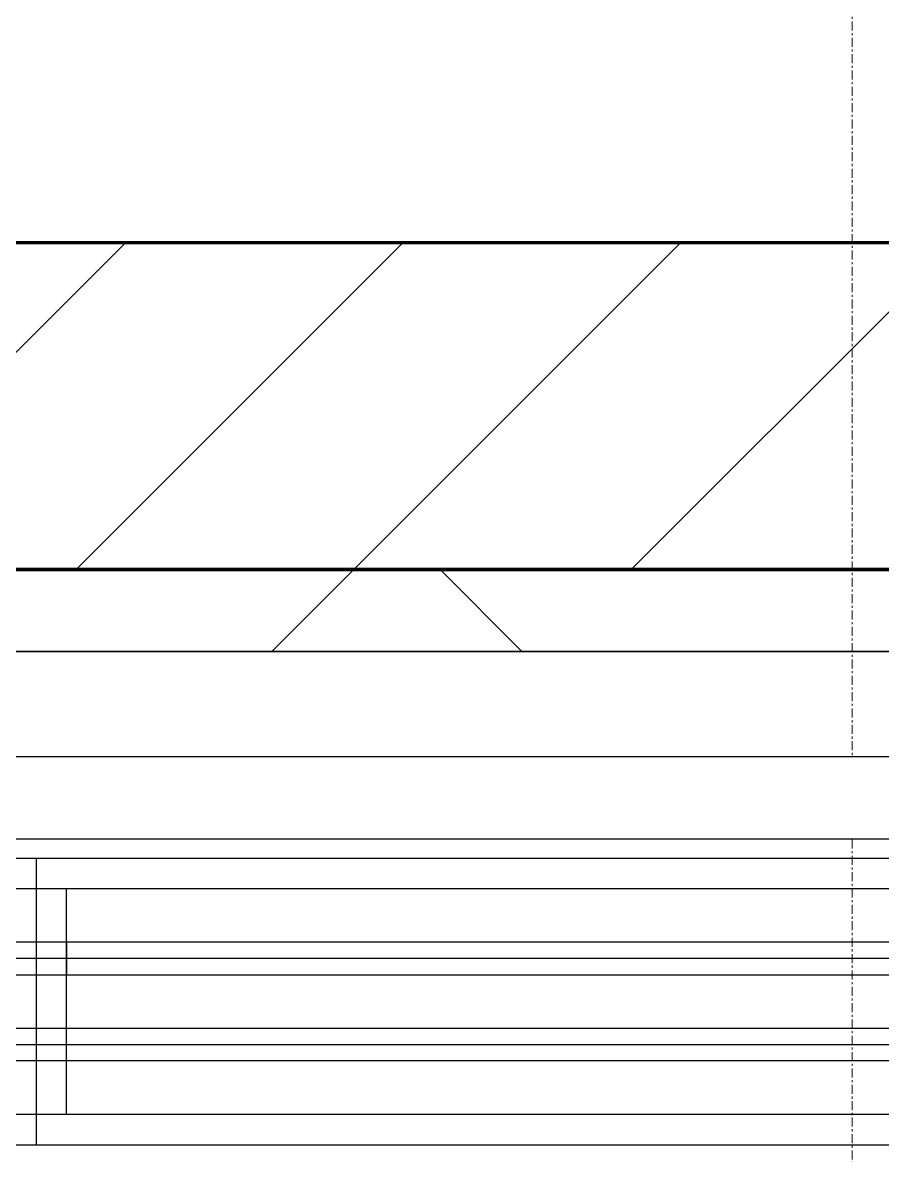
# Model space of a CAD drawing. Header units: millimetres. Extents: x -794334 to -714814, y -17806 to 22403.
# Drawn here: x -779390 to -778864, y 9586 to 10278 of the extents above; entities that cross this region are included whole.
import ezdxf
from ezdxf.xclip import XClip

# ---------------------------------------------------------------- set-up
doc = ezdxf.new("R2010")
doc.units = ezdxf.units.MM
doc.header["$XCLIPFRAME"] = 0
doc.linetypes.add('DPA_Grid _ Level 100', pattern=[10, 5.5, -1.6, 1.3, -1.6])
for name, color, linetype in [('000 - WIPEOUT', 250, 'Continuous'), ('001 - ASCESSORIES', 251, 'Continuous'), ('A04_TUBE SERIES', 2, 'Continuous'), ('A11_ALU.SOLID SHEET', 2, 'Continuous')]:
    doc.layers.add(name, color=color, linetype=linetype)
for name, color, linetype, lineweight in [('A-GLAZ-CURT', 2, 'Continuous', 9), ('A-WALL', 5, 'Continuous', 35), ('A-WALL-FNSH', 2, 'Continuous', 35), ('A-WALL-PATT', 1, 'Continuous', 35), ('S-GRID', 251, 'Continuous', 9)]:
    doc.layers.add(name, color=color, linetype=linetype, lineweight=lineweight)

# ---------------------------------------------------------------- blocks, each defined once
blk = doc.blocks.new('*U804')
at = {"layer": 'S-GRID', "linetype": 'DPA_Grid _ Level 100'}
blk.add_line((0, -21385.46), (0, 16671.4), dxfattribs=at)
blk = doc.blocks.new('PPLS-PP19_Custom Tile Pattern - Custom Tile Pattern-V114-4252-01 ENLARGED CONCOURSE LEVEL - REFLECTED CEILING PLAN - SHEET 3')
at = {"layer": 'A-GLAZ-CURT'}
for p, q in [((-300, 0), (300, 0)), ((300, 0), (-300, 0)), ((195.99, 0), (197.58, 0)), ((197.58, 0), (195.99, 0)), ((198.07, 0), (213.31, 0)), ((213.31, 0), (198.07, 0)), ((230.06, 0), (300, 0)), ((-300, -50), (300, -50)), ((300, -50), (-300, -50))]:
    blk.add_line(p, q, dxfattribs=at)
for points, knots in [([(-115.82, 0), (-114.96, 0), (-110.41, 0), (-96.78, 0), (-71.33, 0), (-42.53, 0), (-12.78, 0), (4.23, 0), (9.64, 0), (10.14, 0), (10.18, 0)], [-5724.064692, -5724.064692, -5724.064692, -5724.064692, -5430.283136, -5103.229623, -4799.173296, -4065.652676, -3589.737505, -3285.047089, -3066.359526, -3044.715262, -3044.715262, -3044.715262, -3044.715262]), ([(-6.03, 0), (-6.75, 0), (-14.59, 0), (-25.64, 0), (-40, 0), (-56.24, 0), (-75.59, 0), (-94, 0), (-112.01, 0), (-114.94, 0), (-115.63, 0)], [-2557.56082, -2557.56082, -2557.56082, -2557.56082, -2518.50168, -2125.455881, -1792.521578, -1466.981642, -1208.454564, -789.402658, -501.969187, -243.577221, -243.577221, -243.577221, -243.577221]), ([(-72.25, 0), (-68.63, 0), (-60.64, 0), (-54.4, 0), (-48.53, 0), (-30.79, 0), (-18.03, 0), (8.61, 0), (15.02, 0), (22.91, 0), (31, 0), (39.04, 0), (51.19, 0), (58.74, 0), (61.34, 0), (61.45, 0)], [-4234.633075, -4234.633075, -4234.633075, -4234.633075, -4008.285538, -3689.699207, -3546.54457, -3315.260113, -2864.387349, -2439.246196, -2084.094819, -1956.422387, -1818.904206, -1645.594513, -1443.202566, -1228.752106, -1120.932285, -1120.932285, -1120.932285, -1120.932285]), ([(-6.47, 0), (-8.07, 0), (-24.03, 0), (-47.42, 0), (-65.77, 0), (-66.37, 0), (-66.38, 0)], [-3830.610497, -3830.610497, -3830.610497, -3830.610497, -3745.412743, -2981.410125, -2542.574734, -2498.224237, -2498.224237, -2498.224237, -2498.224237]), ([(76.63, 0), (74.8, 0), (67.65, 0), (53.52, 0), (37, 0), (24.07, 0), (12.82, 0), (-2.9, 0), (-20.62, 0), (-32.81, 0), (-44.85, 0), (-51.43, 0), (-51.79, 0)], [-3095.572228, -3095.572228, -3095.572228, -3095.572228, -2950.589685, -2634.532728, -2313.748533, -2106.613311, -1925.670641, -1617.263037, -1290.787923, -1039.307308, -819.71621, -644.910881, -644.910881, -644.910881, -644.910881]), ([(-36.78, 0), (-32.43, 0), (-22.42, 0), (-11.52, 0), (-5.98, 0)], [-6191.144455, -6191.144455, -6191.144455, -6191.144455, -5862.463379, -5546.233574, -5546.233574, -5546.233574, -5546.233574]), ([(30.82, 0), (29.27, 0), (20.14, 0), (3.54, 0), (-16.58, 0), (-34.76, 0), (-36.04, 0)], [-10462.034656, -10462.034656, -10462.034656, -10462.034656, -10363.088938, -9884.23066, -9424.652049, -9182.880979, -9182.880979, -9182.880979, -9182.880979]), ([(70.61, 0), (66.16, 0), (55.8, 0), (39.61, 0), (24.74, 0), (2.64, 0), (-17.84, 0), (-30.57, 0), (-31.82, 0), (-32, 0)], [-4647.237329, -4647.237329, -4647.237329, -4647.237329, -4326.416877, -4098.545751, -3766.694881, -3333.063701, -2994.501669, -2698.150104, -2614.070998, -2614.070998, -2614.070998, -2614.070998]), ([(-30.76, 0), (-30.73, 0), (-29.99, 0), (-23.47, 0), (-15.75, 0), (-15.19, 0)], [-54176.191683, -54176.191683, -54176.191683, -54176.191683, -54157.274271, -53749.15266, -53717.791567, -53717.791567, -53717.791567, -53717.791567]), ([(-30.52, 0), (-27.11, 0), (-17.83, 0), (5.99, 0), (22.06, 0), (37.44, 0), (45.92, 0), (57.76, 0), (64.47, 0), (72.74, 0), (75.22, 0), (76.03, 0), (76.21, 0)], [-2323.618664, -2323.618664, -2323.618664, -2323.618664, -2142.497158, -1716.209403, -1206.526904, -1089.329421, -901.315459, -753.071572, -495.328968, -421.953223, -334.951786, -290.452333, -290.452333, -290.452333, -290.452333]), ([(-13, 0), (-14.35, 0), (-17.68, 0), (-25.97, 0), (-29.52, 0), (-30.21, 0)], [-55207.591944, -55207.591944, -55207.591944, -55207.591944, -54789.006179, -54461.685999, -54290.791712, -54290.791712, -54290.791712, -54290.791712]), ([(8.33, 0), (8.19, 0), (7.18, 0), (0.32, 0), (-13.89, 0), (-24.92, 0), (-29.03, 0)], [-3574.286521, -3574.286521, -3574.286521, -3574.286521, -3526.962355, -3285.499107, -2903.012179, -2680.714891, -2680.714891, -2680.714891, -2680.714891]), ([(-28.57, 0), (-26.93, 0), (-20.29, 0), (-11.45, 0), (2.08, 0), (13.15, 0), (21.24, 0), (24.62, 0), (24.72, 0), (24.72, 0)], [-5361.429781, -5361.429781, -5361.429781, -5361.429781, -5261.36855, -5050.479954, -4785.90057, -4596.498881, -4445.288762, -4384.376941, -4376.041937, -4376.041937, -4376.041937, -4376.041937]), ([(-22.56, 0), (-20.27, 0), (-17.03, 0), (-11.36, 0), (-7.66, 0), (-6.6, 0), (-6.44, 0)], [-56468.192263, -56468.192263, -56468.192263, -56468.192263, -56344.022017, -56303.229861, -56166.290093, -56124.392176, -56124.392176, -56124.392176, -56124.392176]), ([(-15.19, 0), (-13.07, 0), (7.48, 0), (35.79, 0), (55.45, 0), (62.36, 0)], [-461.142613, -461.142613, -461.142613, -461.142613, -429.606584, -390.253598, -369.166326, -369.166326, -369.166326, -369.166326]), ([(-6.54, 0), (-6.73, 0), (-7.2, 0), (-7.6, 0), (-7.79, 0)], [-56009.792147, -56009.792147, -56009.792147, -56009.792147, -55949.290093, -55895.192118, -55895.192118, -55895.192118, -55895.192118]), ([(-5.53, 0), (-2.08, 0), (15.18, 0), (43.36, 0), (70.92, 0), (82.12, 0), (83.66, 0)], [-5537.507232, -5537.507232, -5537.507232, -5537.507232, -5340.621928, -4573.028122, -4094.177415, -3869.465285, -3869.465285, -3869.465285, -3869.465285]), ([(31.18, 0), (25.97, 0), (13.89, 0), (1.54, 0), (-5.52, 0)], [-4496.803627, -4496.803627, -4496.803627, -4496.803627, -4222.080604, -3847.337155, -3847.337155, -3847.337155, -3847.337155]), ([(9.32, 0), (9.08, 0), (7.65, 0), (3.18, 0), (-2.69, 0), (-5.51, 0)], [-2922.926651, -2922.926651, -2922.926651, -2922.926651, -2882.788014, -2720.818881, -2567.058732, -2567.058732, -2567.058732, -2567.058732]), ([(-2.63, 0), (-2.47, 0), (-1.22, 0), (4.92, 0), (15.97, 0), (22.54, 0), (24.49, 0)], [-226.825321, -226.825321, -226.825321, -226.825321, -220.269177, -206.416616, -198.214427, -187.717507, -187.717507, -187.717507, -187.717507]), ([(103.09, 0), (101.08, 0), (86.31, 0), (63.34, 0), (35.84, 0), (12, 0), (3.08, 0), (-1.67, 0), (-2.25, 0)], [-375.435014, -375.435014, -375.435014, -375.435014, -369.147452, -330.153101, -307.516438, -285.83788, -246.234814, -234.646884, -234.646884, -234.646884, -234.646884]), ([(24.69, 0), (24.54, 0), (20.99, 0), (15.48, 0), (10.8, 0), (9.63, 0)], [-4368.572414, -4368.572414, -4368.572414, -4368.572414, -4306.476363, -4080.000647, -3772.857994, -3772.857994, -3772.857994, -3772.857994]), ([(18.16, 0), (19.15, 0), (24.25, 0), (25.66, 0), (26.12, 0)], [-5700.113719, -5700.113719, -5700.113719, -5700.113719, -5554.232259, -5302.431367, -5302.431367, -5302.431367, -5302.431367]), ([(114.39, 0), (114.2, 0), (112.08, 0), (105.42, 0), (92.38, 0), (85.59, 0), (74.4, 0), (62.26, 0), (51.85, 0), (43.81, 0), (29.53, 0), (20.67, 0), (18.85, 0), (18.16, 0)], [-8148.58938, -8148.58938, -8148.58938, -8148.58938, -8105.191388, -7723.759874, -7531.75727, -7135.649961, -6924.452779, -6738.82075, -6548.303034, -6314.283804, -6135.05769, -5972.647715, -5832.674503, -5832.674503, -5832.674503, -5832.674503]), ([(27.44, 0), (27.9, 0), (29.54, 0), (38.07, 0), (53.39, 0), (71.67, 0), (84.83, 0), (86.01, 0), (92.51, 0), (94.33, 0)], [-5037.309798, -5037.309798, -5037.309798, -5037.309798, -4887.603822, -4705.298446, -4353.683244, -3960.84581, -3759.045785, -3336.541051, -2783.776468, -2783.776468, -2783.776468, -2783.776468]), ([(27.89, 0), (29.09, 0), (33.4, 0), (46.59, 0), (56.9, 0), (61.77, 0)], [-147.777612, -147.777612, -147.777612, -147.777612, -135.792042, -118.513713, -103.843727, -103.843727, -103.843727, -103.843727]), ([(53.18, 0), (53.06, 0), (52.22, 0), (44.99, 0), (36.46, 0), (30.82, 0)], [-622.740158, -622.740158, -622.740158, -622.740158, -566.066452, -360.610861, 0, 0, 0, 0]), ([(136.44, 0), (121.66, 0), (86.93, 0), (51.16, 0), (31.18, 0)], [-106.750556, -106.750556, -106.750556, -106.750556, -59.610984, 0, 0, 0, 0]), ([(168.37, 0), (167.68, 0), (162.47, 0), (147.02, 0), (109.77, 0), (76.86, 0), (57.82, 0), (46.51, 0), (41.18, 0), (36.02, 0), (35.54, 0), (35.54, 0)], [-543.375029, -543.375029, -543.375029, -543.375029, -530.793311, -458.593899, -401.860199, -357.622665, -341.267687, -334.000314, -326.15566, -319.318397, -317.489778, -317.489778, -317.489778, -317.489778]), ([(36.29, 0), (37.77, 0), (48.82, 0), (56.06, 0), (61.44, 0), (61.98, 0)], [-314.598523, -314.598523, -314.598523, -314.598523, -305.899624, -287.17622, -285.078974, -285.078974, -285.078974, -285.078974]), ([(61.47, 0), (61.47, 0), (61.21, 0), (54.61, 0), (53.71, 0), (53.56, 0)], [-1113.311073, -1113.311073, -1113.311073, -1113.311073, -1096.402191, -891.204116, -747.28819, -747.28819, -747.28819, -747.28819]), ([(62.35, 0), (71.47, 0), (96.45, 0), (124.45, 0), (132.42, 0), (134.6, 0)], [-284.604378, -284.604378, -284.604378, -284.604378, -249.500363, -194.761443, -152.241002, -152.241002, -152.241002, -152.241002]), ([(62.35, 0), (64.14, 0), (77.42, 0), (100.57, 0), (116.36, 0), (128.63, 0), (128.95, 0)], [-103.261214, -103.261214, -103.261214, -103.261214, -97.899267, -63.759246, -39.050993, -35.895543, -35.895543, -35.895543, -35.895543]), ([(62.76, 0), (70.11, 0), (95.6, 0), (120.63, 0), (138.28, 0), (138.53, 0)], [-368.75101, -368.75101, -368.75101, -368.75101, -346.313304, -291.370682, -290.5735, -290.5735, -290.5735, -290.5735]), ([(76.22, 0), (75.58, 0), (73.64, 0), (71.05, 0), (70.61, 0)], [-193.634889, -193.634889, -193.634889, -193.634889, -31.537676, 0, 0, 0, 0]), ([(94.4, 0), (94.4, 0), (94.64, 0), (99.11, 0), (108.97, 0), (120.79, 0), (139.94, 0), (163.31, 0), (185.23, 0), (193.62, 0), (194.69, 0), (194.79, 0)], [-2348.345796, -2348.345796, -2348.345796, -2348.345796, -2310.419338, -2233.599744, -2052.234781, -1843.028543, -1530.39897, -1095.004608, -529.74427, -295.064701, -265.121568, -265.121568, -265.121568, -265.121568]), ([(129.02, 0), (129.02, 0), (124.41, 0), (122.35, 0), (114.96, 0), (108.04, 0), (103.09, 0)], [-35.386604, -35.386604, -35.386604, -35.386604, -31.430235, -22.807238, -15.488593, 0, 0, 0, 0]), ([(157.9, 0), (156.77, 0), (151.67, 0), (143.29, 0), (134.04, 0), (126.24, 0), (118.6, 0), (114.23, 0), (111.98, 0), (105.66, 0), (105.23, 0), (105.23, 0)], [-10292.955006, -10292.955006, -10292.955006, -10292.955006, -10098.273015, -9847.788484, -9677.714971, -9567.007022, -9453.21225, -9220.200448, -9012.77275, -8966.157302, -8929.495943, -8929.495943, -8929.495943, -8929.495943]), ([(105.26, 0), (105.52, 0), (111.01, 0), (112.65, 0), (113.59, 0)], [-8920.561005, -8920.561005, -8920.561005, -8920.561005, -8814.835624, -8577.462505, -8577.462505, -8577.462505, -8577.462505]), ([(128.58, 0), (128.8, 0), (130.16, 0), (139.26, 0), (152.67, 0), (161.24, 0), (162.19, 0), (162.75, 0)], [-633.326174, -633.326174, -633.326174, -633.326174, -627.736123, -618.981161, -602.094757, -592.980799, -581.414464, -581.414464, -581.414464, -581.414464]), ([(137.1, 0), (136, 0), (133.64, 0), (129.87, 0), (129.11, 0)], [-670.405967, -670.405967, -670.405967, -670.405967, -651.020627, -640.742133, -640.742133, -640.742133, -640.742133]), ([(193.8, 0), (193.33, 0), (190.11, 0), (183.13, 0), (171, 0), (161.95, 0), (161.28, 0), (158.35, 0), (157.85, 0), (157.77, 0)], [-11665.349007, -11665.349007, -11665.349007, -11665.349007, -11565.880756, -11105.624034, -10839.086983, -10768.332124, -10666.779182, -10580.760289, -10550.278881, -10550.278881, -10550.278881, -10550.278881]), ([(300, 0), (286.53, 0), (254.22, 0), (207.11, 0), (177.41, 0), (159.34, 0), (158.33, 0), (158.3, 0)], [-285.253232, -285.253232, -285.253232, -285.253232, -244.693688, -187.987675, -143.776725, -129.632772, -123.352749, -123.352749, -123.352749, -123.352749]), ([(159.07, 0), (159.13, 0), (160.84, 0), (165.21, 0), (174.15, 0), (185.98, 0), (208.82, 0), (219.42, 0), (230.06, 0)], [-115.643202, -115.643202, -115.643202, -115.643202, -114.681583, -87.660824, -65.295536, -41.623857, -24.459831, 0, 0, 0, 0]), ([(162.75, 0), (165.4, 0), (170.91, 0), (172.61, 0), (172.61, 0)], [-111.264224, -111.264224, -111.264224, -111.264224, -56.742688, -19.085662, -19.085662, -19.085662, -19.085662]), ([(198.1, 0), (190.6, 0), (181.71, 0), (174.27, 0), (169.67, 0), (168.99, 0)], [-8622.699587, -8622.699587, -8622.699587, -8622.699587, -8253.978395, -8152.463617, -8069.855175, -8069.855175, -8069.855175, -8069.855175]), ([(198.11, 0), (194.61, 0), (184.94, 0), (175.3, 0), (169.49, 0)], [-175.615303, -175.615303, -175.615303, -175.615303, -162.427601, -142.916156, -142.916156, -142.916156, -142.916156]), ([(171.51, 0), (176.48, 0), (193.23, 0), (201.73, 0), (208.81, 0), (213.9, 0), (241.96, 0), (266.73, 0), (281.71, 0), (291.71, 0), (296.52, 0), (297.86, 0), (298.09, 0)], [-7971.819559, -7971.819559, -7971.819559, -7971.819559, -7784.112253, -7606.717214, -7289.299508, -7042.621073, -6582.165592, -6068.460911, -5766.029927, -5566.724884, -5280.360606, -5199.253518, -5199.253518, -5199.253518, -5199.253518]), ([(172.07, 0), (177.66, 0), (187.87, 0), (201.08, 0), (207.47, 0), (213.96, 0), (215.11, 0)], [-255.364076, -255.364076, -255.364076, -255.364076, -237.955587, -223.92608, -215.862851, -208.75215, -208.75215, -208.75215, -208.75215]), ([(215.22, 0), (214.62, 0), (210.55, 0), (206.09, 0), (200.49, 0), (198.19, 0)], [-203.825446, -203.825446, -203.825446, -203.825446, -198.527383, -184.406837, -175.713466, -175.713466, -175.713466, -175.713466]), ([(247.1, 0), (246.76, 0), (245.04, 0), (238.34, 0), (226.56, 0), (221.1, 0), (208.3, 0), (200.23, 0), (198.38, 0)], [-9649.085549, -9649.085549, -9649.085549, -9649.085549, -9581.591397, -9406.094246, -9221.510254, -9016.44624, -8717.832359, -8627.230601, -8627.230601, -8627.230601, -8627.230601]), ([(300, 0), (288.22, 0), (262, 0), (230.43, 0), (219.94, 0), (219.02, 0)], [-12528.858583, -12528.858583, -12528.858583, -12528.858583, -11905.454923, -11162.864862, -10856.732305, -10856.732305, -10856.732305, -10856.732305]), ([(219.9, 0), (220.86, 0), (227.84, 0), (242.06, 0), (246.54, 0), (246.96, 0)], [-10670.940496, -10670.940496, -10670.940496, -10670.940496, -10511.382485, -9925.173265, -9834.877357, -9834.877357, -9834.877357, -9834.877357]), ([(284.76, 0), (284.76, 0), (285.09, 0), (287.47, 0), (293.59, 0), (297.76, 0), (300, 0)], [-4110.630118, -4110.630118, -4110.630118, -4110.630118, -4053.389046, -3959.664717, -3862.421465, -3746.95702, -3746.95702, -3746.95702, -3746.95702]), ([(297.38, 0), (295.84, 0), (291.62, 0), (285.38, 0), (284.87, 0)], [-4803.172655, -4803.172655, -4803.172655, -4803.172655, -4358.271401, -4143.037883, -4143.037883, -4143.037883, -4143.037883])]:
    blk.add_open_spline(points, degree=3, knots=knots, dxfattribs=at)
for points in [[(24.49, 0), (25.23, 0), (25.72, 0), (26.04, 0)], [(80.35, 0), (79.57, 0), (78.27, 0), (76.63, 0)], [(84.06, 0), (83.48, 0), (82.41, 0), (81.72, 0)], [(168.74, 0), (168.74, 0), (169.81, 0), (171.51, 0)], [(195.11, 0), (194.91, 0), (194.44, 0), (193.8, 0)]]:
    blk.add_open_spline(points, degree=3, dxfattribs=at)
blk = doc.blocks.new('PPLS-PP19_Custom Tile Pattern - Custom Tile Pattern-V115-4252-01 ENLARGED CONCOURSE LEVEL - REFLECTED CEILING PLAN - SHEET 3')
at = {"layer": 'A-GLAZ-CURT'}
for p, q in [((-300, 0), (300, 0)), ((300, 0), (-300, 0)), ((-293.07, 0), (-275.75, 0)), ((-275.75, 0), (-293.07, 0)), ((-222.32, 0), (-205, 0)), ((-205, 0), (-222.32, 0)), ((-300, -50), (300, -50)), ((300, -50), (-300, -50))]:
    blk.add_line(p, q, dxfattribs=at)
at = {"layer": 'A-GLAZ-CURT', "flags": 128}
for points in [[(-300, 0), (-291.56, 0), (-283.3, 0), (-275.2, 0), (-267.26, 0)], [(-125.17, 0), (-128.55, 0), (-134.16, 0), (-140.03, 0), (-145.5, 0), (-150.63, 0), (-155.53, 0), (-160.27, 0), (-164.95, 0), (-169.65, 0), (-174.47, 0), (-179.49, 0), (-184.81, 0), (-190.44, 0), (-196.37, 0), (-202.58, 0), (-209.04, 0), (-215.73, 0), (-222.63, 0), (-229.72, 0), (-236.97, 0), (-244.39, 0), (-251.96, 0), (-259.67, 0), (-267.51, 0), (-275.48, 0), (-283.55, 0), (-291.73, 0), (-300, 0)], [(-266.13, 0), (-259.45, 0), (-251.77, 0), (-244.2, 0), (-236.74, 0), (-229.36, 0), (-222.06, 0), (-214.83, 0), (-207.71, 0), (-200.76, 0), (-194.02, 0), (-187.54, 0), (-181.38, 0), (-175.58, 0), (-170.25, 0), (-165.64, 0), (-162.01, 0), (-159.53, 0), (-157.46, 0), (-154.52, 0), (-149.42, 0), (-141.84, 0), (-132.81, 0), (-126.08, 0)]]:
    blk.add_lwpolyline(points, dxfattribs=at)
at = {"layer": 'A-GLAZ-CURT'}
for points, knots in [([(-300, 0), (-284.65, 0), (-236.57, 0), (-179.32, 0), (-143.3, 0), (-130.76, 0)], [-5323.127839, -5323.127839, -5323.127839, -5323.127839, -4502.809032, -2700.551212, -1330.78196, -1330.78196, -1330.78196, -1330.78196]), ([(-72.93, 0), (-75.51, 0), (-91.45, 0), (-134.08, 0), (-202.69, 0), (-262.56, 0), (-294.48, 0), (-300, 0)], [-19442.345229, -19442.345229, -19442.345229, -19442.345229, -18935.241197, -17136.203329, -15131.813646, -13729.592194, -13439.944408, -13439.944408, -13439.944408, -13439.944408]), ([(-137.88, 0), (-140.56, 0), (-147.66, 0), (-147.69, 0), (-158.72, 0), (-174.02, 0), (-185.59, 0), (-209.77, 0), (-232.01, 0), (-255.22, 0), (-262.59, 0), (-264.9, 0), (-265.4, 0)], [-3187.727384, -3187.727384, -3187.727384, -3187.727384, -2919.378265, -2477.344047, -2237.412286, -2029.680487, -1755.085331, -1400.429864, -858.079193, -543.655514, -208.940337, 0, 0, 0, 0]), ([(-258.6, 0), (-257.91, 0), (-254.26, 0), (-241.25, 0), (-225.99, 0), (-213.1, 0), (-200.2, 0), (-185.8, 0), (-171.77, 0), (-158.7, 0), (-157.22, 0)], [-5722.54675, -5722.54675, -5722.54675, -5722.54675, -5657.471696, -5413.335975, -5017.494783, -4832.723979, -4666.091899, -4349.945572, -4000.813434, -3840.635403, -3840.635403, -3840.635403, -3840.635403]), ([(-133.82, 0), (-135.51, 0), (-137.8, 0), (-149.31, 0), (-162.01, 0), (-177.91, 0), (-199.46, 0), (-216.65, 0), (-231.26, 0), (-233.46, 0), (-234, 0)], [-2731.647847, -2731.647847, -2731.647847, -2731.647847, -2418.507304, -2308.929706, -2113.765672, -1763.376603, -1422.553702, -978.033455, -846.069444, -682.911962, -682.911962, -682.911962, -682.911962]), ([(-233.49, 0), (-233.44, 0), (-232.38, 0), (-230.74, 0), (-225.3, 0), (-223.63, 0)], [-455.274641, -455.274641, -455.274641, -455.274641, -440.605512, -119.536984, 0, 0, 0, 0]), ([(-223.63, 0), (-219.39, 0), (-206.17, 0), (-188.58, 0), (-169.02, 0), (-152.12, 0), (-138.64, 0), (-132.46, 0), (-131.12, 0)], [-5463.295695, -5463.295695, -5463.295695, -5463.295695, -5161.076232, -4739.070012, -4465.409639, -4149.119819, -3839.893365, -3743.369272, -3743.369272, -3743.369272, -3743.369272]), ([(-152.35, 0), (-151.03, 0), (-147.71, 0), (-143.57, 0), (-138.62, 0)], [-3494.978217, -3494.978217, -3494.978217, -3494.978217, -3371.022232, -3227.460399, -3227.460399, -3227.460399, -3227.460399]), ([(-118.78, 0), (-121.86, 0), (-126.28, 0), (-136.96, 0), (-147.46, 0), (-150.03, 0), (-150.57, 0)], [-5938.474035, -5938.474035, -5938.474035, -5938.474035, -5700.061948, -5508.838257, -5298.784692, -5196.16478, -5196.16478, -5196.16478, -5196.16478]), ([(-150.34, 0), (-150.07, 0), (-147.75, 0), (-142.6, 0), (-127.26, 0), (-107.3, 0), (-90.42, 0), (-75.26, 0), (-68.41, 0), (-65.12, 0), (-63.63, 0)], [-4948.728362, -4948.728362, -4948.728362, -4948.728362, -4883.323924, -4440.880425, -4054.690705, -3793.097032, -3402.597032, -3144.956779, -3050.982048, -2969.237017, -2969.237017, -2969.237017, -2969.237017]), ([(-26.75, 0), (-27.82, 0), (-36.18, 0), (-53.55, 0), (-78.2, 0), (-110.94, 0), (-130.52, 0), (-147.74, 0), (-149.07, 0)], [-8718.362214, -8718.362214, -8718.362214, -8718.362214, -8532.293389, -8073.216054, -7508.296369, -7004.680444, -6449.282163, -6277.220794, -6277.220794, -6277.220794, -6277.220794]), ([(-148.23, 0), (-146.94, 0), (-140.15, 0), (-137.28, 0), (-133.93, 0), (-128.78, 0), (-126.5, 0)], [-6162.058746, -6162.058746, -6162.058746, -6162.058746, -6017.569127, -5560.701257, -5364.112219, -5231.017328, -5231.017328, -5231.017328, -5231.017328]), ([(-86.16, 0), (-91.37, 0), (-104.13, 0), (-122.65, 0), (-139.03, 0), (-146.11, 0), (-146.95, 0)], [-1681.3698, -1681.3698, -1681.3698, -1681.3698, -1374.161226, -945.742622, -741.901385, -489.130243, -489.130243, -489.130243, -489.130243]), ([(-146.69, 0), (-146.59, 0), (-145.49, 0), (-138.96, 0), (-133.64, 0), (-131.07, 0)], [-420.34245, -420.34245, -420.34245, -420.34245, -406.956646, -290.263673, -140.11415, -140.11415, -140.11415, -140.11415]), ([(-127.41, 0), (-131.63, 0), (-133.16, 0), (-134.09, 0), (-134.15, 0)], [-8540.990293, -8540.990293, -8540.990293, -8540.990293, -8266.114998, -8246.473386, -8246.473386, -8246.473386, -8246.473386]), ([(-120.13, 0), (-120.14, 0), (-120.24, 0), (-121.3, 0), (-129.25, 0), (-133.82, 0)], [-2933.992132, -2933.992132, -2933.992132, -2933.992132, -2920.575025, -2840.280255, -2731.647847, -2731.647847, -2731.647847, -2731.647847]), ([(-130.45, 0), (-130.23, 0), (-127.35, 0), (-117.33, 0), (-92.04, 0), (-74.73, 0), (-65.19, 0), (-62.4, 0)], [-7333.436719, -7333.436719, -7333.436719, -7333.436719, -7293.749979, -6839.55839, -6236.997189, -5713.340575, -5207.005571, -5207.005571, -5207.005571, -5207.005571]), ([(-130.37, 0), (-127.5, 0), (-120.14, 0), (-110.8, 0), (-99.5, 0), (-91.46, 0)], [-1316.689518, -1316.689518, -1316.689518, -1316.689518, -1002.059161, -460.363443, 0, 0, 0, 0]), ([(-130.31, 0), (-129.29, 0), (-126.42, 0), (-124.19, 0), (-123.43, 0), (-123.28, 0)], [-3723.650025, -3723.650025, -3723.650025, -3723.650025, -3647.167523, -3488.92562, -3439.852845, -3439.852845, -3439.852845, -3439.852845]), ([(-113.43, 0), (-113.44, 0), (-113.96, 0), (-119.73, 0), (-125.43, 0), (-127.03, 0), (-127.41, 0)], [-328.499627, -328.499627, -328.499627, -328.499627, -282.672656, -98.539552, -24.539552, 0, 0, 0, 0]), ([(-126.5, 0), (-122.44, 0), (-108.71, 0), (-86.68, 0), (-69.11, 0), (-62.52, 0)], [-5231.017328, -5231.017328, -5231.017328, -5231.017328, -4994.692869, -4542.524482, -4008.285538, -4008.285538, -4008.285538, -4008.285538]), ([(-125.15, 0), (-124.93, 0), (-121.96, 0), (-113.01, 0), (-98.9, 0), (-85.29, 0), (-71.67, 0), (-65.93, 0), (-65.07, 0)], [-3362.7396, -3362.7396, -3362.7396, -3362.7396, -3342.215224, -3074.362186, -2902.289527, -2605.247022, -2322.099534, -2241.8264, -2241.8264, -2241.8264, -2241.8264]), ([(-122.08, 0), (-122.01, 0), (-121.69, 0), (-121.2, 0), (-120.88, 0)], [-3136.336417, -3136.336417, -3136.336417, -3136.336417, -3110.304437, -3035.164275, -3035.164275, -3035.164275, -3035.164275]), ([(-36.33, 0), (-36.43, 0), (-37.27, 0), (-45.02, 0), (-46.13, 0), (-60.59, 0), (-81.23, 0), (-99.51, 0), (-114.02, 0), (-117.28, 0), (-118.78, 0)], [-1855.773136, -1855.773136, -1855.773136, -1855.773136, -1810.870157, -1672.078046, -1405.135169, -1060.00838, -740.068933, -229.489605, -116.330425, 0, 0, 0, 0]), ([(-117.74, 0), (-117.19, 0), (-114.78, 0), (-113.43, 0), (-113.43, 0)], [-821.249067, -821.249067, -821.249067, -821.249067, -394.672656, -330.879064, -330.879064, -330.879064, -330.879064]), ([(-62.5, 0), (-69.03, 0), (-85.87, 0), (-107.61, 0), (-116.56, 0), (-117.56, 0)], [-2787.066923, -2787.066923, -2787.066923, -2787.066923, -2193.204658, -1433.981041, -985.49888, -985.49888, -985.49888, -985.49888]), ([(-115.82, 0), (-114.96, 0), (-110.41, 0), (-96.78, 0), (-79.55, 0), (-68.28, 0), (-62.72, 0)], [-5724.064692, -5724.064692, -5724.064692, -5724.064692, -5430.283136, -5103.229623, -4799.173296, -4506.178587, -4506.178587, -4506.178587, -4506.178587]), ([(5.46, 0), (4.59, 0), (0.72, 0), (-12.23, 0), (-25.64, 0), (-40, 0), (-56.24, 0), (-75.59, 0), (-94, 0), (-112.01, 0), (-114.94, 0), (-115.63, 0)], [-2787.993165, -2787.993165, -2787.993165, -2787.993165, -2720.818881, -2518.50168, -2125.455881, -1792.521578, -1466.981642, -1208.454564, -789.402658, -501.969187, -243.577221, -243.577221, -243.577221, -243.577221])]:
    blk.add_open_spline(points, degree=3, knots=knots, dxfattribs=at)
for points in [[(-134.15, 0), (-133.48, 0), (-132.47, 0), (-130.93, 0)], [(-130.34, 0), (-128.27, 0), (-126.51, 0), (-125.15, 0)]]:
    blk.add_open_spline(points, degree=3, dxfattribs=at)
blk = doc.blocks.new('*U1029')
at = {"layer": 'A-GLAZ-CURT', "rotation": 180}
for name, p in [('PPLS-PP19_Custom Tile Pattern - Custom Tile Pattern-V115-4252-01 ENLARGED CONCOURSE LEVEL - REFLECTED CEILING PLAN - SHEET 3', (-600, 6315)), ('PPLS-PP19_Custom Tile Pattern - Custom Tile Pattern-V114-4252-01 ENLARGED CONCOURSE LEVEL - REFLECTED CEILING PLAN - SHEET 3', (0, 6315))]:
    blk.add_blockref(name, p, dxfattribs=at)
blk = doc.blocks.new('*U1050')
at = {"layer": '001 - ASCESSORIES', "color": 0, "linetype": 'ByBlock'}
blk.add_lwpolyline([(800, 87.5), (-800, 87.5), (-800, -87.5), (800, -87.5)], close=True, dxfattribs=at)
at = {"layer": '001 - ASCESSORIES', "linetype": 'ByBlock'}
for points in [[(-781.5, 69), (781.5, 69), (781.5, -69), (-781.5, -69)], [(781.5, 36.33), (-781.5, 36.33), (-781.5, 16.33), (781.5, 16.33)], [(-781.5, -16.33), (781.5, -16.33), (781.5, -36.33), (-781.5, -36.33)]]:
    blk.add_lwpolyline(points, close=True, dxfattribs=at)
for points in [[(781.5, 26.33), (-781.5, 26.33)], [(-781.5, -26.33), (781.5, -26.33)]]:
    blk.add_lwpolyline(points, dxfattribs=at)
blk = doc.blocks.new('*U1630')
blk.add_lwpolyline([(-4139.52, 6315), (-75674.95, 6315), (-75674.95, 550), (-4139.52, 550)], close=True)
blk.add_blockref('*U1050', (-33900, 6101))
blk = doc.blocks.new('*U1528')
blk.add_attdef('EXTR.OVL-LENGTH_', (-25, -59.09), '', height=5)
blk.add_wipeout([(-25, 25), (25, -25), (25, 5200), (-25, 5150)]).dxf.layer = '000 - WIPEOUT'
at = {"layer": 'A04_TUBE SERIES', "color": 0}
blk.add_lwpolyline([(-25, 25), (25, -25), (25, 5200), (-25, 5150)], close=True, dxfattribs=at)
blk = doc.blocks.new('A$Cb9d11952')
at = {"layer": 'A04_TUBE SERIES', "color": 2, "rotation": 90}
blk.add_blockref('*U1528', (6787.5, 4675), dxfattribs=at)
blk = doc.blocks.new('*U1624')
at = {"layer": '001 - ASCESSORIES', "color": 0, "linetype": 'ByBlock'}
blk.add_lwpolyline([(800, 87.5), (-800, 87.5), (-800, -87.5), (800, -87.5)], close=True, dxfattribs=at)
at = {"layer": '001 - ASCESSORIES', "linetype": 'ByBlock'}
for points in [[(-781.5, 69), (781.5, 69), (781.5, -69), (-781.5, -69)], [(781.5, 36.33), (-781.5, 36.33), (-781.5, 16.33), (781.5, 16.33)], [(-781.5, -16.33), (781.5, -16.33), (781.5, -36.33), (-781.5, -36.33)]]:
    blk.add_lwpolyline(points, close=True, dxfattribs=at)
for points in [[(781.5, 26.33), (-781.5, 26.33)], [(-781.5, -26.33), (781.5, -26.33)]]:
    blk.add_lwpolyline(points, dxfattribs=at)
blk = doc.blocks.new('*U1629')
at = {"layer": 'A11_ALU.SOLID SHEET'}
blk.add_blockref('A$Cb9d11952', (-39900, 1550.5), dxfattribs=at)
blk.add_blockref('*U1624', (-34200, 6101))

msp = doc.modelspace()

# ---------------------------------------------------------------- block references
at = {"layer": 'A11_ALU.SOLID SHEET'}
ref = msp.add_blockref('*U1630', (-744681.24, 3579.02), dxfattribs=at)
XClip(ref).set_block_clipping_path([(-45802.4668593339, -9620.0029952967), (23702.8690583039, 10334.9999958097)])

# ---------------------------------------------------------------- next in the draw order: hatches: boundary and pattern name
at = {"layer": 'A-WALL-PATT', "lineweight": 9}
h = msp.add_hatch(dxfattribs=at)
h.set_pattern_fill('FP_2', color=256, style=0, pattern_type=2)
h.set_pattern_definition([(45, (0, 0), (-84.852814, 84.852814), [])])
h.paths.add_polyline_path([(-745742.17, 9944.02), (-745742.17, 10144.02), (-783082.17, 10144.02), (-783082.17, 9944.02), (-747042.87, 9944.02)])
h = msp.add_hatch(dxfattribs=at)
h.set_pattern_fill('FP_5', color=256, style=0, pattern_type=2)
h.set_pattern_definition([(45, (0, 0), (-212.13203, 212.13203), []), (135, (0, 0), (-212.13203, -212.13203), [])])
h.paths.add_polyline_path([(-748821.9, 9894.02), (-748821.9, 9944.02), (-783057.37, 9944.02), (-783057.37, 9894.02), (-749214.91, 9894.02)])

# ---------------------------------------------------------------- next in the draw order: linework, layer by layer
at = {"layer": 'A-WALL', "color": 7, "lineweight": 70}
for p, q in [((-783082.17, 10144.02), (-745742.17, 10144.02)), ((-783057.37, 9944.02), (-748821.9, 9944.02)), ((-748821.9, 9944.02), (-783057.37, 9944.02))]:
    msp.add_line(p, q, dxfattribs=at)
at = {"layer": 'A-WALL-FNSH', "color": 250}
msp.add_line((-748821.9, 9894.02), (-783057.37, 9894.02), dxfattribs=at)

# ---------------------------------------------------------------- next in the draw order: block references
for name in ['*U804', '*U1029']:
    msp.add_blockref(name, (-778882.37, 3579.02))

# ---------------------------------------------------------------- next in the draw order: block references
ref = msp.add_blockref('*U1629', (-744681.24, 3579.02))
XClip(ref).set_block_clipping_path([(-45802.4668593339, -9620.0029952967), (23702.8690583039, 10334.9999958097)])

doc.saveas('drawing.dxf')
